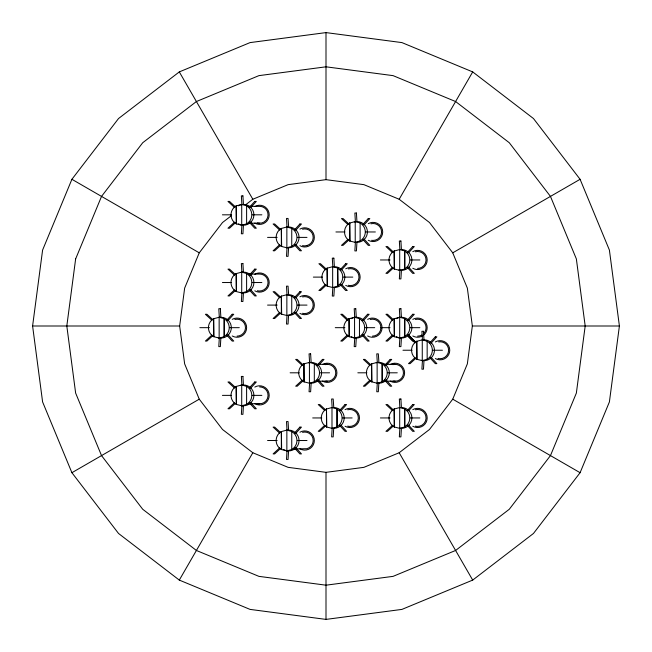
<?xml version="1.0" encoding="UTF-8"?>
<svg xmlns="http://www.w3.org/2000/svg" width="652" height="652" viewBox="0 0 652 652"><rect width="100%" height="100%" fill="white"/><g stroke="black" fill="none" stroke-linecap="round" stroke-linejoin="round"><path stroke-width="0.98" d="M288.575 247.793L288.054 256.334L286.497 256.334L287.01 247.793L288.575 247.793A10.408 10.399 0 0 0 299.048 237.393A10.408 10.399 0 0 0 288.64 226.986L288.054 218.444L286.497 218.444L287.01 226.986L288.575 226.986M288.575 315.503L288.054 324.044L286.497 324.044L287.01 315.503L288.575 315.503A10.408 10.399 0 0 0 299.048 305.095A10.408 10.399 0 0 0 288.64 294.696L288.054 286.155L286.497 286.155L287.01 294.696L288.575 294.696M333.71 428.348L333.196 436.889L331.64 436.889L332.153 428.348L333.71 428.348A10.408 10.399 0 0 0 344.191 417.948A10.408 10.399 0 0 0 333.783 407.541L333.196 399L331.64 399L332.153 407.541L333.71 407.541M356.937 242.373L356.424 250.914L354.867 250.914L355.381 242.373L356.937 242.373A10.408 10.399 0 0 0 367.329 230.612A10.408 10.399 0 0 0 354.321 221.916M378.853 383.213L378.331 391.754L376.774 391.754L377.288 383.213L378.853 383.213A10.408 10.399 0 0 0 389.325 372.805A10.408 10.399 0 0 0 378.918 362.406L378.331 353.857L376.774 353.857L377.288 362.398L378.853 362.398M32.6 326L42.6 250.066L71.907 179.3L118.534 118.534L179.3 71.907L250.066 42.6L326 32.6L401.934 42.6L472.7 71.907L533.466 118.534L580.093 179.3L609.4 250.066L619.4 326L609.4 401.934L580.093 472.7L533.466 533.466L472.7 580.093L401.934 609.4L326 619.4L250.066 609.4L179.3 580.093L118.534 533.466L71.907 472.7L42.6 401.934L32.6 326L179.659 326L184.646 288.127L199.259 252.829L222.519 222.519L231.297 215.788M245.649 204.769L252.829 199.259L288.127 184.646L326 179.659L363.873 184.646L399.171 199.259L429.481 222.519L452.741 252.829L467.354 288.127L472.341 326L467.354 363.873L452.741 399.171L429.481 429.481L399.171 452.741L363.873 467.354L326 472.341L288.127 467.354L252.829 452.741L222.519 429.481L199.259 399.171L184.646 363.873L179.659 326M179.3 580.093L252.829 452.741M399.171 199.259L472.7 71.907M234.516 222.177L227.964 228.216L229.52 228.216L235.348 222.854M279.659 244.744L273.106 250.784L274.663 250.784L280.49 245.421M234.516 289.887L227.964 295.926L229.52 295.926L235.348 290.556M211.949 335.022L205.396 341.061L206.953 341.061L212.78 335.698M348.029 239.325L341.469 245.364L343.033 245.364L348.861 239.993M279.659 312.455L273.106 318.494L274.663 318.494L280.49 313.131M325.454 284.459L318.901 290.499L320.466 290.499L326.285 285.136M234.516 402.732L227.964 408.771L229.52 408.771L235.348 403.401M392.504 267.32L385.951 273.359L387.508 273.359L393.335 267.988M347.361 335.022L340.809 341.061L342.373 341.061L348.192 335.698M302.226 380.165L295.674 386.204L297.23 386.204L303.783 380.165M392.504 335.022L385.951 341.061L387.508 341.061L393.335 335.698M279.659 447.875L273.106 453.914L274.663 453.914L280.49 448.543M369.937 380.165L363.384 386.204L364.941 386.204L371.493 380.165M324.794 425.3L318.241 431.339L319.798 431.339L325.625 425.976M415.071 357.598L408.519 363.637L410.075 363.637L415.903 358.266M392.504 425.3L385.951 431.339L387.508 431.339L393.335 425.976M71.907 472.7L199.259 399.171M452.741 252.829L580.093 179.3M236.513 205.812L241.713 204.418L246.611 205.812A10.408 10.399 0 0 1 246.611 223.832L241.713 225.225L236.203 223.832L236.203 205.812L236.513 223.832M281.656 228.379L286.856 226.986L291.746 228.379A10.408 10.399 0 0 1 291.746 246.399L286.856 247.793L281.346 246.399L281.346 228.379L281.656 246.399M350.026 222.96L355.226 221.558L360.116 222.96A10.408 10.399 0 0 1 360.116 240.979L355.226 242.373L349.716 240.979L349.716 222.96L350.026 240.979M236.513 273.522L241.713 272.12L246.611 273.522A10.408 10.399 0 0 1 246.611 291.542L241.713 292.935L236.203 291.542L236.203 273.522L236.513 291.542M327.451 268.094L332.659 266.701L337.858 268.094L337.858 286.114L332.659 287.508L327.141 286.114L327.141 268.094L327.451 286.114M213.946 318.657L219.145 317.263L224.345 318.657L224.345 336.676L219.145 338.07L213.636 336.676L213.636 318.657L213.946 336.676M281.656 296.089L286.856 294.696L291.746 296.089A10.408 10.399 0 0 1 291.746 314.109L286.856 315.503L281.346 314.109L281.346 296.089L281.656 314.109M394.501 250.947L399.7 249.553L404.9 250.947L404.9 268.974L399.7 270.368L394.191 268.974L394.191 250.947L394.501 268.974M349.358 318.657L354.566 317.263L359.456 318.657A10.408 10.399 0 0 1 359.456 336.676L354.566 338.07L349.048 336.676L349.048 318.657L349.358 336.676M394.501 318.657L399.7 317.263L404.9 318.657L404.9 336.676L399.7 338.07L394.191 336.676L394.191 318.657L394.501 336.676M236.513 386.367L241.713 384.973L246.611 386.367A10.408 10.399 0 0 1 246.611 404.387L241.713 405.78L236.203 404.387L236.203 386.367L236.513 404.387M304.223 363.792L309.423 362.398L314.313 363.792A10.408 10.399 0 0 1 314.313 381.819L309.423 383.213L303.913 381.819L303.913 363.792L304.223 381.819M417.068 341.224L422.268 339.831L427.158 341.224A10.408 10.399 0 0 1 427.158 359.244L422.268 360.646L416.758 359.252L416.758 341.224L417.068 359.252M371.933 363.792L377.133 362.398L382.333 363.792L382.333 381.819L377.133 383.213L371.624 381.819L371.624 363.792L371.933 381.819M326.791 408.934L331.99 407.541L337.198 408.934L337.198 426.954L331.99 428.348L326.481 426.954L326.481 408.934L326.791 426.954M281.656 431.502L286.856 430.108L291.746 431.502A10.408 10.399 0 0 1 291.746 449.521L286.856 450.915L281.346 449.521L281.346 431.502L281.656 449.521M394.501 408.934L399.7 407.541L404.9 408.934L404.9 426.954L399.7 428.348L394.191 426.954L394.191 408.934L394.501 426.954M248.534 223.286L261.786 223A8.468 8.468 0 0 0 267.776 212.633L266.929 210.588A8.468 8.468 0 0 0 259.602 206.358L248.534 206.358M306.929 245.568L304.737 245.861A8.468 8.468 0 0 1 302.544 245.568M417.582 268.428L419.774 268.143A8.468 8.468 0 0 0 425.764 257.768L424.917 255.723A8.468 8.468 0 0 0 415.389 251.786M237.026 336.139L239.219 335.845A8.468 8.468 0 0 0 245.209 325.478L244.361 323.433A8.468 8.468 0 0 0 234.842 319.488M372.447 336.139L374.639 335.845A8.468 8.468 0 0 0 380.621 325.478L379.774 323.433A8.468 8.468 0 0 0 370.255 319.488M417.582 336.139L419.774 335.845A8.468 8.468 0 0 0 421.811 334.998M316.244 381.273L329.496 380.988A8.468 8.468 0 0 0 335.487 370.613L334.639 368.576A8.468 8.468 0 0 0 325.112 364.631M383.947 381.273L397.207 380.988A8.468 8.468 0 0 0 403.189 370.613L402.349 368.576A8.468 8.468 0 0 0 392.822 364.631M248.534 403.841L261.786 403.555A8.468 8.468 0 0 0 267.776 393.18L266.929 391.143A8.468 8.468 0 0 0 259.602 386.913M222.413 214.818L231.468 214.818M252.275 214.818L261.859 214.818M335.927 231.965L344.981 231.965M365.788 231.965L375.365 231.965M267.556 237.393L277.165 237.393M297.418 237.393L307.002 237.393M404.9 268.974L404.59 268.974A10.408 10.399 0 0 0 404.59 250.947L404.9 250.947M380.401 259.961L390.01 259.961M410.263 259.961L419.847 259.961M337.549 286.114A10.408 10.399 0 0 0 337.549 268.094L337.858 268.094M248.534 274.06L259.602 274.06A8.468 8.468 0 0 1 266.929 278.298L267.776 280.336A8.468 8.468 0 0 1 261.786 290.71L259.602 290.996A8.468 8.468 0 0 1 257.41 290.71M313.359 277.108L322.406 277.108M343.213 277.108L352.797 277.108M222.413 282.528L231.468 282.528M252.275 282.528L261.859 282.528M337.858 286.114L337.549 268.094M267.556 305.095L277.165 305.095M297.418 305.095L307.002 305.095M224.345 336.676L224.035 336.676A10.408 10.399 0 0 0 224.035 318.657L224.345 318.657M404.9 336.676L404.59 336.676A10.408 10.399 0 0 0 404.59 318.657L404.9 318.657M472.341 326L619.4 326M199.846 327.671L209.455 327.671M229.708 327.671L239.292 327.671M335.267 327.671L344.867 327.671M365.12 327.671L374.704 327.671M380.401 327.671L390.01 327.671M410.263 327.671L419.847 327.671M402.969 350.238L412.023 350.238M432.83 350.238L442.415 350.238M382.333 381.819L382.023 381.819A10.408 10.399 0 0 0 382.023 363.8L382.333 363.792M316.244 364.338L327.304 364.338M383.947 364.338L395.014 364.338M290.124 372.805L299.178 372.805M319.985 372.805L329.57 372.805M357.834 372.805L366.889 372.805M387.695 372.805L397.272 372.805M222.413 395.373L231.468 395.373M252.275 395.373L261.859 395.373M337.198 426.954L336.888 426.954A10.408 10.399 0 0 0 336.88 408.934L337.198 408.934M404.9 426.954L404.59 426.954A10.408 10.399 0 0 0 404.59 408.934L404.9 408.934M312.691 417.948L321.746 417.948M342.553 417.948L352.137 417.948M380.401 417.948L390.01 417.948M410.263 417.948L419.847 417.948M288.575 430.108L287.01 430.108L286.497 421.567L288.054 421.567L288.575 430.108A10.408 10.399 0 0 1 298.697 443.205A10.408 10.399 0 0 1 283.441 449.521M267.556 440.516L277.165 440.516M297.418 440.516L307.002 440.516M293.669 448.983L306.929 448.69A8.468 8.468 0 0 0 312.919 438.323L312.072 436.278A8.468 8.468 0 0 0 302.544 432.333M71.907 179.3L199.259 252.829M452.741 399.171L580.093 472.7M393.335 251.933L387.508 246.562L385.951 246.562L392.504 252.601M348.861 223.938L343.033 218.567L341.469 218.567L348.029 224.606M393.335 319.643L387.508 314.272L385.951 314.272L392.504 320.311M416.628 342.879L410.075 336.839L408.519 336.839L415.071 342.879M326.285 269.08L320.466 263.71L318.901 263.71L325.454 269.749M280.49 229.365L274.663 223.995L273.106 223.995L279.659 230.034M235.348 206.79L229.52 201.427L227.964 201.427L234.516 207.466M348.192 319.643L342.373 314.272L340.809 314.272L347.361 320.311M370.768 364.778L364.941 359.407L363.384 359.407L369.937 365.446M280.49 297.067L274.663 291.705L273.106 291.705L279.659 297.744M393.335 409.912L387.508 404.55L385.951 404.55L392.504 410.589M235.348 274.5L229.52 269.129L227.964 269.129L234.516 275.168M303.058 364.778L297.23 359.407L295.674 359.407L302.226 365.446M325.625 409.912L319.798 404.55L318.241 404.55L324.794 410.589M212.78 319.643L206.953 314.272L205.396 314.272L211.949 320.311M235.348 387.345L229.52 381.982L227.964 381.982L234.516 388.022M280.49 432.488L274.663 427.117L273.106 427.117L279.659 433.156M179.3 71.907L252.829 199.259M399.171 452.741L472.7 580.093M427.158 341.224L427.158 359.252M422.268 339.831L422.268 360.646M404.59 250.947L404.59 268.974M404.59 318.657L404.59 336.676M404.59 408.934L404.59 426.954M399.7 249.553L399.7 270.368M399.7 317.263L399.7 338.07M399.7 407.541L399.7 428.348M382.023 363.792L382.023 381.819M377.133 362.398L377.133 383.213M360.116 222.96L360.116 240.979M359.456 318.657L359.456 336.676M355.226 221.558L355.226 242.373M354.566 317.263L354.566 338.07M336.888 408.934L336.888 426.954M332.659 266.701L332.659 287.508M331.99 407.541L331.99 428.348M326 32.6L326 179.659M326 472.341L326 619.4M314.313 363.792L314.313 381.819M309.423 362.398L309.423 383.213M291.746 228.379L291.746 246.399M291.746 296.089L291.746 314.109M291.746 431.502L291.746 449.521M286.856 226.986L286.856 247.793M286.856 294.696L286.856 315.503M286.856 430.108L286.856 450.915M246.611 205.812L246.611 223.832M246.611 273.522L246.611 291.542M246.611 386.367L246.611 404.387M241.713 204.418L241.713 225.225M241.713 272.12L241.713 292.935M241.713 384.973L241.713 405.78M224.035 318.657L224.035 336.676M219.145 317.263L219.145 338.07M220.938 317.263A10.408 10.399 0 0 1 231.248 329.024A10.408 10.399 0 0 1 218.241 337.72M213.636 336.676A10.408 10.399 0 0 1 213.636 318.657M232.234 319.358A9.593 9.593 0 0 1 246.627 327.671A9.593 9.593 0 0 1 232.234 335.976M351.151 318.657A10.408 10.399 0 0 1 366.758 327.671A10.408 10.399 0 0 1 351.151 336.676M349.048 336.676A10.408 10.399 0 0 1 349.048 318.657M367.647 319.358A9.593 9.593 0 0 1 382.039 327.671A9.593 9.593 0 0 1 367.647 335.976M348.347 285.283A8.468 8.468 0 0 0 350.54 285.568L352.724 285.283A8.468 8.468 0 0 0 358.714 274.916L357.866 272.87A8.468 8.468 0 0 0 348.347 268.926M334.443 266.701A10.408 10.399 0 0 1 344.851 277.108A10.408 10.399 0 0 1 334.443 287.508M327.141 286.114A10.408 10.399 0 0 1 327.141 268.094M345.739 268.795A9.593 9.593 0 0 1 360.132 277.108A9.593 9.593 0 0 1 345.739 285.413M395.014 381.273A8.468 8.468 0 0 1 393.539 381.143M376.228 362.757A10.408 10.399 0 0 1 378.013 362.439M371.624 381.819A10.408 10.399 0 0 1 371.624 363.8M390.214 364.492A9.593 9.593 0 0 1 404.607 372.805A9.593 9.593 0 0 1 390.214 381.118M415.389 426.123A8.468 8.468 0 0 0 417.582 426.408L419.774 426.123A8.468 8.468 0 0 0 425.764 415.756L424.917 413.71A8.468 8.468 0 0 0 415.389 409.766M401.493 407.541A10.408 10.399 0 0 1 411.893 417.948A10.408 10.399 0 0 1 401.493 428.348M394.191 426.954A10.408 10.399 0 0 1 394.191 408.934M412.789 409.635A9.593 9.593 0 0 1 427.182 417.948A9.593 9.593 0 0 1 412.789 426.253M437.965 358.413A8.468 8.468 0 0 0 440.149 358.706L442.341 358.413A8.468 8.468 0 0 0 448.332 348.046L447.484 346A8.468 8.468 0 0 0 438.682 341.901M431.412 342.879A10.408 10.399 0 0 1 431.412 357.598M430.744 358.209A10.408 10.399 0 0 1 421.363 360.287M422.251 339.994A10.408 10.399 0 0 1 430.744 342.267M416.758 359.244A10.408 10.399 0 0 1 416.758 341.224M435.357 341.925A9.593 9.593 0 0 1 449.75 350.238A9.593 9.593 0 0 1 435.357 358.551M240.816 272.479A10.408 10.399 0 0 1 253.913 282.528A10.408 10.399 0 0 1 240.816 292.577M236.203 291.542A10.408 10.399 0 0 1 236.203 273.522M254.802 274.223A9.593 9.593 0 0 1 269.195 282.528A9.593 9.593 0 0 1 254.802 290.841M327.304 381.273A8.468 8.468 0 0 1 325.837 381.143M308.518 362.757A10.408 10.399 0 0 1 321.526 371.453A10.408 10.399 0 0 1 311.216 383.213M303.913 381.819A10.408 10.399 0 0 1 303.913 363.8M322.512 364.492A9.593 9.593 0 0 1 336.905 372.805A9.593 9.593 0 0 1 322.512 381.118M259.602 223.286A8.468 8.468 0 0 1 257.41 223M238.306 205.812A10.408 10.399 0 0 1 253.913 214.818A10.408 10.399 0 0 1 238.306 223.832M236.203 223.832A10.408 10.399 0 0 1 236.203 205.812M254.802 206.513A9.593 9.593 0 0 1 269.195 214.818A9.593 9.593 0 0 1 254.802 223.131M371.632 240.303A8.468 8.468 0 0 0 373.107 240.433L375.299 240.148A8.468 8.468 0 0 0 381.281 229.773L380.434 227.735A8.468 8.468 0 0 0 370.915 223.791M349.716 240.979A10.408 10.399 0 0 1 349.716 222.96M368.307 223.66A9.593 9.593 0 0 1 382.7 231.965A9.593 9.593 0 0 1 368.307 240.278M281.346 449.521A10.408 10.399 0 0 1 281.346 431.502M299.936 432.203A9.593 9.593 0 0 1 314.337 440.516A9.593 9.593 0 0 1 299.936 448.82M259.602 403.841A8.468 8.468 0 0 1 257.41 403.555M240.816 385.324A10.408 10.399 0 0 1 253.913 395.373A10.408 10.399 0 0 1 240.816 405.422M236.203 404.387A10.408 10.399 0 0 1 236.203 386.367M254.802 387.068A9.593 9.593 0 0 1 269.195 395.373A9.593 9.593 0 0 1 254.802 403.686M423.572 333.653A8.468 8.468 0 0 0 425.764 325.478L424.917 323.433A8.468 8.468 0 0 0 415.389 319.488M401.493 317.263A10.408 10.399 0 0 1 411.542 330.36A10.408 10.399 0 0 1 396.286 336.676M396.286 318.657A10.408 10.399 0 0 1 398.796 317.622M394.191 336.676A10.408 10.399 0 0 1 394.191 318.657M412.789 319.358A9.593 9.593 0 0 1 427.182 327.671A9.593 9.593 0 0 1 412.789 335.976M401.493 249.553A10.408 10.399 0 0 1 411.803 261.313A10.408 10.399 0 0 1 398.796 270.01M394.191 268.966A10.408 10.399 0 0 1 394.191 250.947M412.789 251.648A9.593 9.593 0 0 1 427.182 259.961A9.593 9.593 0 0 1 412.789 268.274M306.929 245.568A8.468 8.468 0 0 0 312.919 235.201L312.072 233.155A8.468 8.468 0 0 0 302.544 229.211M281.346 246.399A10.408 10.399 0 0 1 281.346 228.379M299.936 229.08A9.593 9.593 0 0 1 314.337 237.393A9.593 9.593 0 0 1 299.936 245.698M347.687 426.123A8.468 8.468 0 0 0 349.871 426.408L352.064 426.123A8.468 8.468 0 0 0 358.054 415.756L357.206 413.71A8.468 8.468 0 0 0 347.687 409.766M326.481 426.954A10.408 10.399 0 0 1 326.481 408.934M345.079 409.635A9.593 9.593 0 0 1 359.472 417.948A9.593 9.593 0 0 1 345.079 426.253M302.544 313.278A8.468 8.468 0 0 0 304.737 313.563L306.929 313.278A8.468 8.468 0 0 0 312.919 302.903L312.072 300.865A8.468 8.468 0 0 0 302.544 296.921M281.346 314.109A10.408 10.399 0 0 1 281.346 296.089M299.936 296.79A9.593 9.593 0 0 1 314.337 305.095A9.593 9.593 0 0 1 299.936 313.408M219.308 338.07L218.787 346.611L220.352 346.611L220.865 338.07L219.308 338.07M241.876 225.225L241.362 233.766L242.919 233.766L243.432 225.225L241.876 225.225M241.876 292.935L241.362 301.477L242.919 301.477L243.432 292.935L241.876 292.935M241.876 405.78L241.362 414.322L242.919 414.322L243.432 405.78L241.876 405.78M287.01 450.915L286.497 459.456L288.054 459.456L288.575 450.915L287.01 450.915M309.586 383.213L309.064 391.754L310.629 391.754L311.143 383.213L309.586 383.213M332.813 287.508L332.3 296.049L333.857 296.049L334.37 287.508L332.813 287.508M354.721 338.07L354.207 346.611L355.764 346.611L356.277 338.07L354.721 338.07M399.855 270.368L399.342 278.909L400.907 278.909L401.42 270.368L399.855 270.368M399.855 338.07L399.342 346.611L400.907 346.611L401.42 338.07L399.855 338.07M399.855 428.348L399.342 436.889L400.907 436.889L401.42 428.348L399.855 428.348M422.431 360.646L421.909 369.179L423.474 369.179L423.987 360.646L422.431 360.646M75.64 258.917L66.814 326L75.64 393.083L101.533 455.593L142.723 509.277L196.407 550.467L258.917 576.36L326 585.186L393.083 576.36L455.593 550.467L509.277 509.277L550.467 455.593L576.36 393.083L585.186 326L576.36 258.917L550.467 196.407L509.277 142.723L455.593 101.533L393.083 75.64L326 66.814L258.917 75.64L196.407 101.533L142.723 142.723L101.533 196.407L75.64 258.917M254.753 201.427L249.227 207.466L250.792 207.466L256.309 201.427L254.753 201.427M254.753 269.129L249.227 275.168L250.792 275.168L256.309 269.129L254.753 269.129M299.896 223.995L294.37 230.034L295.926 230.034L301.452 223.995L299.896 223.995M232.185 314.272L226.66 320.311L228.224 320.311L233.742 314.272L232.185 314.272M299.896 291.705L294.37 297.744L295.926 297.744L301.452 291.705L299.896 291.705M368.258 218.567L362.74 224.606L364.297 224.606L369.823 218.567L368.258 218.567M345.69 263.71L340.173 269.749L341.729 269.749L347.247 263.71L345.69 263.71M254.753 381.982L249.227 388.022L250.792 388.022L256.309 381.982L254.753 381.982M412.74 246.562L407.215 252.601L408.771 252.601L414.297 246.562L412.74 246.562M322.463 359.407L316.937 365.446L318.494 365.446L324.02 359.407L322.463 359.407M367.598 314.272L362.08 320.311L363.637 320.311L369.162 314.272L367.598 314.272M299.896 427.117L294.37 433.156L295.926 433.156L301.452 427.117L299.896 427.117M412.74 314.272L407.215 320.311L408.771 320.311L414.297 314.272L412.74 314.272M345.03 404.55L339.505 410.589L341.069 410.589L346.587 404.55L345.03 404.55M390.165 359.407L384.647 365.446L386.204 365.446L391.73 359.407L390.165 359.407M435.308 336.839L429.782 342.879L431.347 342.879L436.864 336.839L435.308 336.839M412.74 404.55L407.215 410.589L408.771 410.589L414.297 404.55L412.74 404.55M242.919 195.877L241.362 195.877L241.876 204.418L243.432 204.418L242.919 195.877M356.424 213.025L354.867 213.025L355.381 221.558L356.937 221.558L356.424 213.025M250.792 222.177L249.227 222.177L254.753 228.216L256.309 228.216L250.792 222.177M364.297 239.325L362.74 239.325L368.258 245.364L369.823 245.364L364.297 239.325M400.907 241.012L399.342 241.012L399.855 249.553L401.42 249.553L400.907 241.012M295.926 244.744L294.37 244.744L299.896 250.784L301.452 250.784L295.926 244.744M333.857 258.159L332.3 258.159L332.813 266.701L334.37 266.701L333.857 258.159M242.919 263.587L241.362 263.587L241.876 272.12L243.432 272.12L242.919 263.587M408.771 267.32L407.215 267.32L412.74 273.359L414.297 273.359L408.771 267.32M341.729 284.459L340.173 284.459L345.69 290.499L347.247 290.499L341.729 284.459M250.792 289.887L249.227 289.887L254.753 295.926L256.309 295.926L250.792 289.887M220.352 308.722L218.787 308.722L219.308 317.263L220.865 317.263L220.352 308.722M355.764 308.722L354.207 308.722L354.721 317.263L356.277 317.263L355.764 308.722M400.907 308.722L399.342 308.722L399.855 317.263L401.42 317.263L400.907 308.722M295.926 312.455L294.37 312.455L299.896 318.494L301.452 318.494L295.926 312.455M423.474 331.289L421.909 331.289L422.431 339.831L423.987 339.831L423.474 331.289M228.224 335.022L226.66 335.022L232.185 341.061L233.742 341.061L228.224 335.022M363.637 335.022L362.08 335.022L367.598 341.061L369.162 341.061L363.637 335.022M408.771 335.022L407.215 335.022L412.74 341.061L414.297 341.061L408.771 335.022M310.629 353.857L309.064 353.857L309.586 362.398L311.143 362.398L310.629 353.857M431.347 357.598L429.782 357.598L435.308 363.637L436.864 363.637L431.347 357.598M242.919 376.432L241.362 376.432L241.876 384.973L243.432 384.973L242.919 376.432M318.494 380.165L316.937 380.165L322.463 386.204L324.02 386.204L318.494 380.165M386.204 380.165L384.647 380.165L390.165 386.204L391.73 386.204L386.204 380.165M400.907 399L399.342 399L399.855 407.541L401.42 407.541L400.907 399M250.792 402.732L249.227 402.732L254.753 408.771L256.309 408.771L250.792 402.732M341.069 425.3L339.505 425.3L345.03 431.339L346.587 431.339L341.069 425.3M408.771 425.3L407.215 425.3L412.74 431.339L414.297 431.339L408.771 425.3M295.926 447.875L294.37 447.875L299.896 453.914L301.452 453.914L295.926 447.875"/></g></svg>
